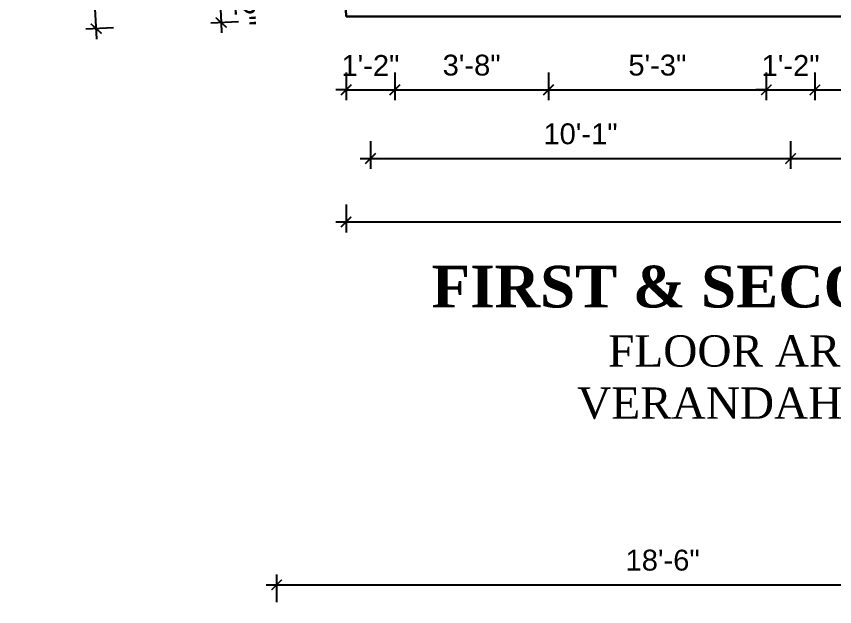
# Model space of a CAD drawing. Header units: inches. Extents: x -4737 to 13205, y 2479 to 13285.
# Drawn here: x -3061.7 to -2826.3, y 11182.7 to 11352.5 of the extents above; entities that cross this region are included whole.
import ezdxf

# ---------------------------------------------------------------- set-up
doc = ezdxf.new("R2010")
doc.units = ezdxf.units.IN
doc.header["$MEASUREMENT"] = 0
for name, color, linetype, lineweight in [('ns_DIMS', 1, 'Continuous', 0), ('ns_TEXT', 7, 'Continuous', 13), ('WALL', 12, 'Continuous', 30), ('wall2', 1, 'Continuous', 15)]:
    doc.layers.add(name, color=color, linetype=linetype, lineweight=lineweight)
doc.styles.add('arial 1000', font='arial.ttf')
doc.styles.get("Standard").update_dxf_attribs({"font": 'arial.ttf'})
doc.dimstyles.new("1-8'", dxfattribs={"dimtxt": 6, "dimasz": 3, "dimexe": 3, "dimexo": 6, "dimgap": 4, "dimtad": 1, "dimdec": 0, "dimzin": 0, "dimdsep": 46, "dimlunit": 4, "dimtxsty": 'arial 1000', "dimblk": 'ARCHTICK', "dimcen": 8, "dimdle": 3, "dimclrt": 7, "dimazin": 0, "dimtfac": 1, "dimtdec": 0, "dimtix": 1, "dimtmove": 2, "dimatfit": 3, "dimfxl": 5, "dimfxlon": 1, "dimarcsym": 0})

# ---------------------------------------------------------------- blocks, each defined once
blk = doc.blocks.new('_ArchTick')
at = {"color": 0, "const_width": 0.15}
blk.add_lwpolyline([(-0.5, -0.5), (0.5, 0.5)], dxfattribs=at)
blk = doc.blocks.new('*D845')
at = {"layer": 'Defpoints', "color": 0, "transparency": 16777216}
for p in [(-2764.7, 11188.93), (-2764.7, 11134.93), (-2986.84, 11131.98)]:
    blk.add_point(p, dxfattribs=at)
at = {"layer": 'ns_DIMS', "color": 0, "lineweight": -2, "transparency": 16777216}
for p, q in [((-2986.84, 11183.93), (-2986.84, 11191.93)), ((-2764.7, 11183.93), (-2764.7, 11191.93)), ((-2989.84, 11188.93), (-2761.7, 11188.93))]:
    blk.add_line(p, q, dxfattribs=at)
at = {"layer": 'ns_DIMS', "color": 0, "lineweight": -2, "transparency": 16777216, "xscale": 3, "yscale": 3, "zscale": 3, "rotation": 180}
blk.add_blockref('_ArchTick', (-2986.84, 11188.93), dxfattribs=at)
at = {"layer": 'ns_DIMS', "color": 0, "lineweight": -2, "transparency": 16777216, "xscale": 3, "yscale": 3, "zscale": 3}
blk.add_blockref('_ArchTick', (-2764.7, 11188.93), dxfattribs=at)
at = {"layer": 'ns_DIMS', "color": 7, "transparency": 16777216, "insert": (-2875.77, 11195.99), "char_height": 6, "attachment_point": 5, "style": 'arial 1000'}
blk.add_mtext('18\'-6"', dxfattribs=at)
blk = doc.blocks.new('*D784')
at = {"layer": 'Defpoints', "color": 0, "transparency": 16777216}
for p in [(-2966.86, 11352.48), (-2952.86, 11352.48), (-2952.86, 11331.34)]:
    blk.add_point(p, dxfattribs=at)
at = {"layer": 'ns_DIMS', "color": 0, "lineweight": -2, "transparency": 16777216}
for p, q in [((-2966.86, 11336.34), (-2966.86, 11328.34)), ((-2952.86, 11336.34), (-2952.86, 11328.34)), ((-2966.86, 11331.34), (-2969.86, 11331.34)), ((-2966.86, 11331.34), (-2952.86, 11331.34)), ((-2952.86, 11331.34), (-2949.86, 11331.34))]:
    blk.add_line(p, q, dxfattribs=at)
at = {"layer": 'ns_DIMS', "color": 0, "lineweight": -2, "transparency": 16777216, "xscale": 3, "yscale": 3, "zscale": 3}
blk.add_blockref('_ArchTick', (-2966.86, 11331.34), dxfattribs=at)
at = {"layer": 'ns_DIMS', "color": 0, "lineweight": -2, "transparency": 16777216, "xscale": 3, "yscale": 3, "zscale": 3, "rotation": 180}
blk.add_blockref('_ArchTick', (-2952.86, 11331.34), dxfattribs=at)
at = {"layer": 'ns_DIMS', "color": 7, "transparency": 16777216, "insert": (-2959.86, 11338.35), "char_height": 6, "attachment_point": 5, "style": 'arial 1000'}
blk.add_mtext('1\'-2"', dxfattribs=at)
blk = doc.blocks.new('*D785')
at = {"layer": 'Defpoints', "color": 0, "transparency": 16777216}
for p in [(-2952.86, 11352.48), (-2908.62, 11352.48), (-2908.62, 11331.34)]:
    blk.add_point(p, dxfattribs=at)
at = {"layer": 'ns_DIMS', "color": 0, "lineweight": -2, "transparency": 16777216}
for p, q in [((-2952.86, 11336.34), (-2952.86, 11328.34)), ((-2908.62, 11336.34), (-2908.62, 11328.34)), ((-2955.86, 11331.34), (-2905.62, 11331.34))]:
    blk.add_line(p, q, dxfattribs=at)
at = {"layer": 'ns_DIMS', "color": 0, "lineweight": -2, "transparency": 16777216, "xscale": 3, "yscale": 3, "zscale": 3, "rotation": 180}
blk.add_blockref('_ArchTick', (-2952.86, 11331.34), dxfattribs=at)
at = {"layer": 'ns_DIMS', "color": 0, "lineweight": -2, "transparency": 16777216, "xscale": 3, "yscale": 3, "zscale": 3}
blk.add_blockref('_ArchTick', (-2908.62, 11331.34), dxfattribs=at)
at = {"layer": 'ns_DIMS', "color": 7, "transparency": 16777216, "insert": (-2930.74, 11338.41), "char_height": 6, "attachment_point": 5, "style": 'arial 1000'}
blk.add_mtext('3\'-8"', dxfattribs=at)
blk = doc.blocks.new('*D786')
at = {"layer": 'Defpoints', "color": 0, "transparency": 16777216}
for p in [(-2908.62, 11352.48), (-2845.95, 11352.48), (-2845.95, 11331.34)]:
    blk.add_point(p, dxfattribs=at)
at = {"layer": 'ns_DIMS', "color": 0, "lineweight": -2, "transparency": 16777216}
for p, q in [((-2908.62, 11336.34), (-2908.62, 11328.34)), ((-2845.95, 11336.34), (-2845.95, 11328.34)), ((-2911.62, 11331.34), (-2842.95, 11331.34))]:
    blk.add_line(p, q, dxfattribs=at)
at = {"layer": 'ns_DIMS', "color": 0, "lineweight": -2, "transparency": 16777216, "xscale": 3, "yscale": 3, "zscale": 3, "rotation": 180}
blk.add_blockref('_ArchTick', (-2908.62, 11331.34), dxfattribs=at)
at = {"layer": 'ns_DIMS', "color": 0, "lineweight": -2, "transparency": 16777216, "xscale": 3, "yscale": 3, "zscale": 3}
blk.add_blockref('_ArchTick', (-2845.95, 11331.34), dxfattribs=at)
at = {"layer": 'ns_DIMS', "color": 7, "transparency": 16777216, "insert": (-2877.29, 11338.41), "char_height": 6, "attachment_point": 5, "style": 'arial 1000'}
blk.add_mtext('5\'-3"', dxfattribs=at)
blk = doc.blocks.new('*D787')
at = {"layer": 'Defpoints', "color": 0, "transparency": 16777216}
for p in [(-2845.95, 11352.48), (-2831.95, 11352.48), (-2831.95, 11331.34)]:
    blk.add_point(p, dxfattribs=at)
at = {"layer": 'ns_DIMS', "color": 0, "lineweight": -2, "transparency": 16777216}
for p, q in [((-2845.95, 11336.34), (-2845.95, 11328.34)), ((-2831.95, 11336.34), (-2831.95, 11328.34)), ((-2845.95, 11331.34), (-2848.95, 11331.34)), ((-2845.95, 11331.34), (-2831.95, 11331.34)), ((-2831.95, 11331.34), (-2828.95, 11331.34))]:
    blk.add_line(p, q, dxfattribs=at)
at = {"layer": 'ns_DIMS', "color": 0, "lineweight": -2, "transparency": 16777216, "xscale": 3, "yscale": 3, "zscale": 3}
blk.add_blockref('_ArchTick', (-2845.95, 11331.34), dxfattribs=at)
at = {"layer": 'ns_DIMS', "color": 0, "lineweight": -2, "transparency": 16777216, "xscale": 3, "yscale": 3, "zscale": 3, "rotation": 180}
blk.add_blockref('_ArchTick', (-2831.95, 11331.34), dxfattribs=at)
at = {"layer": 'ns_DIMS', "color": 7, "transparency": 16777216, "insert": (-2838.95, 11338.35), "char_height": 6, "attachment_point": 5, "style": 'arial 1000'}
blk.add_mtext('1\'-2"', dxfattribs=at)
blk = doc.blocks.new('*D788')
at = {"layer": 'Defpoints', "color": 0, "transparency": 16777216}
for p in [(-2831.95, 11352.48), (-2670.1, 11352.48), (-2670.1, 11331.34)]:
    blk.add_point(p, dxfattribs=at)
at = {"layer": 'ns_DIMS', "color": 0, "lineweight": -2, "transparency": 16777216}
for p, q in [((-2831.95, 11336.34), (-2831.95, 11328.34)), ((-2670.1, 11336.34), (-2670.1, 11328.34)), ((-2834.95, 11331.34), (-2667.1, 11331.34))]:
    blk.add_line(p, q, dxfattribs=at)
at = {"layer": 'ns_DIMS', "color": 0, "lineweight": -2, "transparency": 16777216, "xscale": 3, "yscale": 3, "zscale": 3, "rotation": 180}
blk.add_blockref('_ArchTick', (-2831.95, 11331.34), dxfattribs=at)
at = {"layer": 'ns_DIMS', "color": 0, "lineweight": -2, "transparency": 16777216, "xscale": 3, "yscale": 3, "zscale": 3}
blk.add_blockref('_ArchTick', (-2670.1, 11331.34), dxfattribs=at)
at = {"layer": 'ns_DIMS', "color": 7, "transparency": 16777216, "insert": (-2751.03, 11338.41), "char_height": 6, "attachment_point": 5, "style": 'arial 1000'}
blk.add_mtext('13\'-6"', dxfattribs=at)
blk = doc.blocks.new('*D790')
at = {"layer": 'Defpoints', "color": 0, "transparency": 16777216}
for p in [(-2959.86, 11352.48), (-2838.95, 11352.48), (-2838.95, 11311.58)]:
    blk.add_point(p, dxfattribs=at)
at = {"layer": 'ns_DIMS', "color": 0, "lineweight": -2, "transparency": 16777216}
for p, q in [((-2959.86, 11316.58), (-2959.86, 11308.58)), ((-2838.95, 11316.58), (-2838.95, 11308.58)), ((-2962.86, 11311.58), (-2835.95, 11311.58))]:
    blk.add_line(p, q, dxfattribs=at)
at = {"layer": 'ns_DIMS', "color": 0, "lineweight": -2, "transparency": 16777216, "xscale": 3, "yscale": 3, "zscale": 3, "rotation": 180}
blk.add_blockref('_ArchTick', (-2959.86, 11311.58), dxfattribs=at)
at = {"layer": 'ns_DIMS', "color": 0, "lineweight": -2, "transparency": 16777216, "xscale": 3, "yscale": 3, "zscale": 3}
blk.add_blockref('_ArchTick', (-2838.95, 11311.58), dxfattribs=at)
at = {"layer": 'ns_DIMS', "color": 7, "transparency": 16777216, "insert": (-2899.41, 11318.65), "char_height": 6, "attachment_point": 5, "style": 'arial 1000'}
blk.add_mtext('10\'-1"', dxfattribs=at)
blk = doc.blocks.new('*D791')
at = {"layer": 'Defpoints', "color": 0, "transparency": 16777216}
for p in [(-2838.95, 11352.48), (-2661.41, 11352.48), (-2661.41, 11311.58)]:
    blk.add_point(p, dxfattribs=at)
at = {"layer": 'ns_DIMS', "color": 0, "lineweight": -2, "transparency": 16777216}
for p, q in [((-2838.95, 11316.58), (-2838.95, 11308.58)), ((-2661.41, 11316.58), (-2661.41, 11308.58)), ((-2841.95, 11311.58), (-2658.41, 11311.58))]:
    blk.add_line(p, q, dxfattribs=at)
at = {"layer": 'ns_DIMS', "color": 0, "lineweight": -2, "transparency": 16777216, "xscale": 3, "yscale": 3, "zscale": 3, "rotation": 180}
blk.add_blockref('_ArchTick', (-2838.95, 11311.58), dxfattribs=at)
at = {"layer": 'ns_DIMS', "color": 0, "lineweight": -2, "transparency": 16777216, "xscale": 3, "yscale": 3, "zscale": 3}
blk.add_blockref('_ArchTick', (-2661.41, 11311.58), dxfattribs=at)
at = {"layer": 'ns_DIMS', "color": 7, "transparency": 16777216, "insert": (-2750.18, 11318.65), "char_height": 6, "attachment_point": 5, "style": 'arial 1000'}
blk.add_mtext('14\'-10"', dxfattribs=at)
blk = doc.blocks.new('*D792')
at = {"layer": 'Defpoints', "color": 0, "transparency": 16777216}
for p in [(-2966.86, 11352.48), (-2656.1, 11352.48), (-2656.1, 11293.32)]:
    blk.add_point(p, dxfattribs=at)
at = {"layer": 'ns_DIMS', "color": 0, "lineweight": -2, "transparency": 16777216}
for p, q in [((-2966.86, 11298.32), (-2966.86, 11290.32)), ((-2656.1, 11298.32), (-2656.1, 11290.32)), ((-2969.86, 11293.32), (-2653.1, 11293.32))]:
    blk.add_line(p, q, dxfattribs=at)
at = {"layer": 'ns_DIMS', "color": 0, "lineweight": -2, "transparency": 16777216, "xscale": 3, "yscale": 3, "zscale": 3, "rotation": 180}
blk.add_blockref('_ArchTick', (-2966.86, 11293.32), dxfattribs=at)
at = {"layer": 'ns_DIMS', "color": 0, "lineweight": -2, "transparency": 16777216, "xscale": 3, "yscale": 3, "zscale": 3}
blk.add_blockref('_ArchTick', (-2656.1, 11293.32), dxfattribs=at)
at = {"layer": 'ns_DIMS', "color": 7, "transparency": 16777216, "insert": (-2811.48, 11300.39), "char_height": 6, "attachment_point": 5, "style": 'arial 1000'}
blk.add_mtext('25\'-11"', dxfattribs=at)
blk = doc.blocks.new('*D818')
at = {"layer": 'Defpoints', "color": 0, "transparency": 16777216}
for p in [(-2966.86, 11366.48), (-2966.86, 11352.48), (-3002.82, 11350.71)]:
    blk.add_point(p, dxfattribs=at)
at = {"layer": 'ns_DIMS', "color": 0, "lineweight": -2, "transparency": 16777216}
for p, q in [((-3003.51, 11364.67), (-3003.65, 11367.67)), ((-2998.51, 11364.92), (-3006.5, 11364.53)), ((-3003.51, 11364.67), (-3002.82, 11350.71)), ((-2997.82, 11350.95), (-3005.81, 11350.56)), ((-3002.82, 11350.71), (-3002.67, 11347.71))]:
    blk.add_line(p, q, dxfattribs=at)
at = {"layer": 'ns_DIMS', "color": 0, "lineweight": -2, "transparency": 16777216, "xscale": 3, "yscale": 3, "zscale": 3}
for p, rotation in [((-3003.51, 11364.67), 272.8202960186467), ((-3002.82, 11350.71), 92.82029601864667)]:
    blk.add_blockref('_ArchTick', p, dxfattribs=dict(at, rotation=rotation))
at = {"layer": 'ns_DIMS', "color": 7, "transparency": 16777216, "insert": (-2996.16, 11358.04), "char_height": 6, "attachment_point": 5, "rotation": 272.8203, "style": 'arial 1000'}
blk.add_mtext('1\'-2"', dxfattribs=at)
blk = doc.blocks.new('*D821')
at = {"layer": 'Defpoints', "color": 0, "transparency": 16777216}
for p in [(-2986.84, 11757.99), (-3058.75, 11754.45), (-2966.86, 11352.48)]:
    blk.add_point(p, dxfattribs=at)
at = {"layer": 'ns_DIMS', "color": 0, "lineweight": -2, "transparency": 16777216}
for p, q in [((-3038.63, 11345.94), (-3058.9, 11757.44)), ((-3053.76, 11754.69), (-3061.75, 11754.3)), ((-3033.78, 11349.18), (-3041.77, 11348.79))]:
    blk.add_line(p, q, dxfattribs=at)
at = {"layer": 'ns_DIMS', "color": 0, "lineweight": -2, "transparency": 16777216, "xscale": 3, "yscale": 3, "zscale": 3}
for p, rotation in [((-3058.75, 11754.45), 92.82029601863792), ((-3038.77, 11348.94), 272.8202960186379)]:
    blk.add_blockref('_ArchTick', p, dxfattribs=dict(at, rotation=rotation))
at = {"layer": 'ns_DIMS', "color": 7, "transparency": 16777216, "insert": (-3041.71, 11552.04), "char_height": 6, "attachment_point": 5, "rotation": 272.8203, "style": 'arial 1000'}
blk.add_mtext('33\'-10"', dxfattribs=at)

msp = doc.modelspace()

# ---------------------------------------------------------------- linework, layer by layer
at = {"layer": 'WALL'}
for p, q in [((-2973.76, 11492.48), (-2966.86, 11352.48)), ((-2966.86, 11352.48), (-2661.41, 11352.48))]:
    msp.add_line(p, q, dxfattribs=at)
at = {"layer": 'wall2'}
msp.add_line((-2908.62, 11352.48), (-2908.62, 11352.48), dxfattribs=at)

# ---------------------------------------------------------------- texts
at = {"layer": 'ns_TEXT', "insert": (-2995.5, 11280.73), "char_height": 14.4, "attachment_point": 1}
msp.add_mtext_dynamic_manual_height_columns('\\pi53.25615;{\\fTimes New Roman|b1|i0|c0|p18;\\H0.83333x;FIRST & SECOND FLOOR PLAN\\fTimes New Roman|b0|i0|c0|p18;\\H1.2x;\\P\\pi104.04778;\\H0.625x;FLOOR AREA: 807.87 SQ.FT.\\P\\pi95.14514;VERANDAH AREA: 25.8 SQ.FT.}', width=376.0257, gutter_width=72, heights=[72.58], dxfattribs=at)

# ---------------------------------------------------------------- dimensions: what is measured, and where the dimension line sits
at = {"layer": 'ns_DIMS'}
dim = msp.add_aligned_dim(p1=(-2966.86, 11352.48), p2=(-2986.84, 11757.99), distance=72, dimstyle="1-8'", dxfattribs=at)
dim.commit()
dim.dimension.update_dxf_attribs({"geometry": '*D821', "text_midpoint": (-3041.71, 11552.04)})
dim = msp.add_linear_dim(base=(-3002.82, 11350.71), p1=(-2966.86, 11366.48), p2=(-2966.86, 11352.48), angle=92.8203, dimstyle="1-8'", dxfattribs=at)
dim.commit()
dim.dimension.update_dxf_attribs({"geometry": '*D818', "text_midpoint": (-2996.16, 11358.04)})
for base, p1, p2, picture, middle in [((-2952.86, 11331.34), (-2966.86, 11352.48), (-2952.86, 11352.48), '*D784', (-2959.86, 11338.35)), ((-2656.1, 11293.32), (-2966.86, 11352.48), (-2656.1, 11352.48), '*D792', (-2811.48, 11300.39)), ((-2838.95, 11311.58), (-2959.86, 11352.48), (-2838.95, 11352.48), '*D790', (-2899.41, 11318.65)), ((-2908.62, 11331.34), (-2952.86, 11352.48), (-2908.62, 11352.48), '*D785', (-2930.74, 11338.41)), ((-2845.95, 11331.34), (-2908.62, 11352.48), (-2845.95, 11352.48), '*D786', (-2877.29, 11338.41)), ((-2831.95, 11331.34), (-2845.95, 11352.48), (-2831.95, 11352.48), '*D787', (-2838.95, 11338.35)), ((-2661.41, 11311.58), (-2838.95, 11352.48), (-2661.41, 11352.48), '*D791', (-2750.18, 11318.65)), ((-2670.1, 11331.34), (-2831.95, 11352.48), (-2670.1, 11352.48), '*D788', (-2751.03, 11338.41)), ((-2764.7, 11188.93), (-2986.84, 11131.98), (-2764.7, 11134.93), '*D845', (-2875.77, 11195.99))]:
    dim = msp.add_linear_dim(base=base, p1=p1, p2=p2, dimstyle="1-8'", dxfattribs=at)
    dim.commit()
    dim.dimension.update_dxf_attribs({"geometry": picture, "text_midpoint": middle})

doc.saveas('drawing.dxf')
